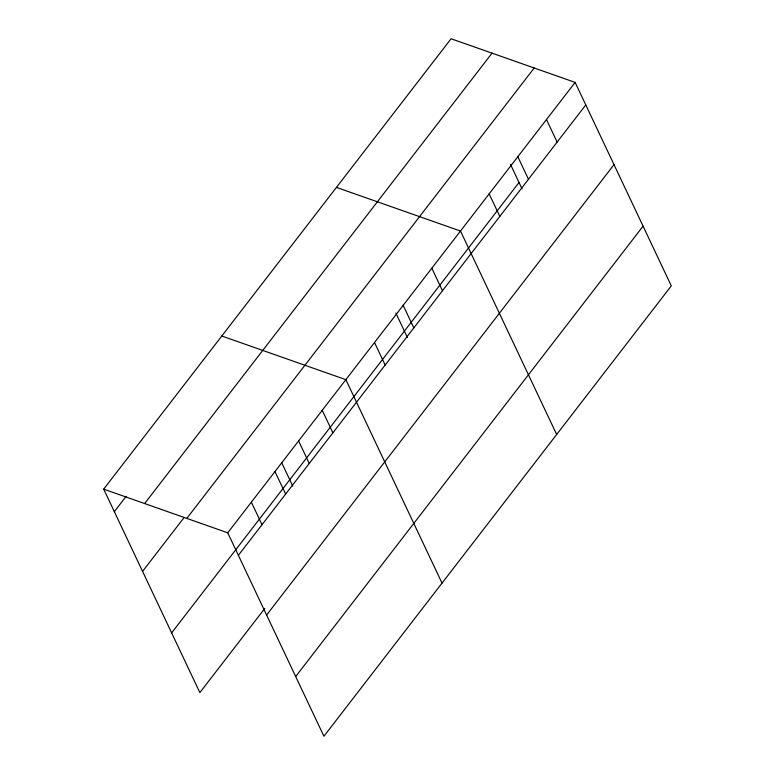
<?xml version="1.0" encoding="UTF-8"?>
<svg xmlns="http://www.w3.org/2000/svg" width="775" height="775" viewBox="0 0 775 775"><rect width="100%" height="100%" fill="white"/><g stroke="black" fill="none" stroke-linecap="round" stroke-linejoin="round"><path stroke-width="1.16" d="M103.695 489.141L451.089 38.75L575.137 82.402L671.305 285.859L323.911 736.25L227.734 532.803L103.695 489.141L199.863 692.598L264.827 608.375M114.342 511.674L126.151 496.358M144.625 503.556L492.028 53.155M142.561 571.378L183.907 517.787M186.804 518.398L534.198 67.997M227.734 532.803L575.137 82.402M171.643 632.894L519.037 182.493M238.39 555.326L585.784 104.935M266.61 615.03L614.013 164.639M295.682 676.546L643.085 226.155M336.447 187.385L460.495 231.037L556.663 434.484M221.805 336.011L345.853 379.663L442.021 583.12M546.482 119.563L557.128 142.096M517.816 156.724L528.463 179.248M510.522 164.465L522.069 188.897M489.161 193.876L499.807 216.409M431.83 268.189L442.486 290.722M403.174 305.35L413.821 327.883M395.88 313.1L407.427 337.522M374.509 342.511L385.165 365.035M322.226 410.295L332.882 432.828M298.608 440.917L309.254 463.45M281.732 462.791L292.785 486.157M274.98 471.549L285.636 494.082M251.362 502.171L262.008 524.704"/></g></svg>
